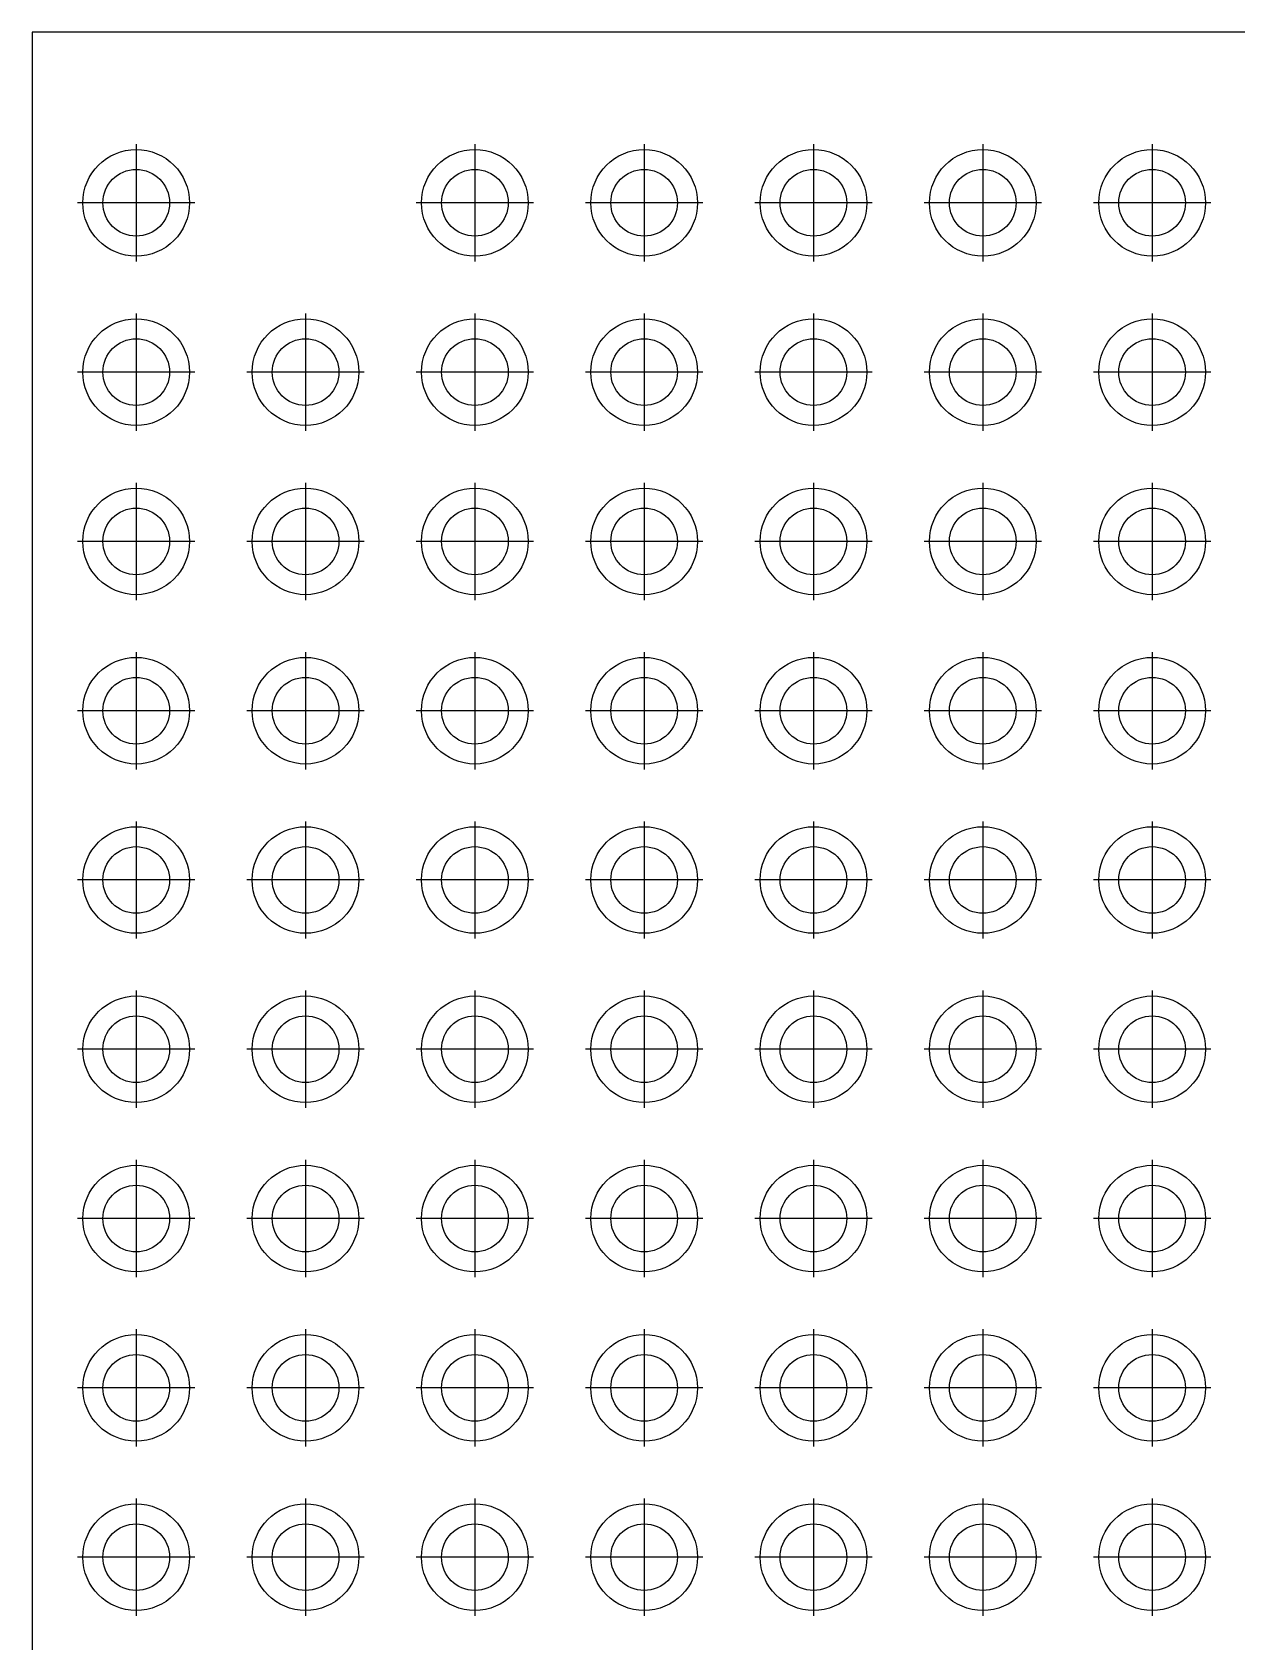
# Model space of a CAD drawing. Header units: millimetres. Extents: x -1068 to -853, y -1009 to -817.
# Drawn here: x -1029.5 to -1011.43, y -889.23 to -865.08 of the extents above; entities that cross this region are included whole.
import ezdxf

# ---------------------------------------------------------------- set-up
doc = ezdxf.new("R2010")
doc.units = ezdxf.units.MM
doc.linetypes.add('DOT_CENTER', pattern=[14, 12, -1, 0, -1])
doc.layers.add('1', color=7, linetype='Continuous')

# ---------------------------------------------------------------- blocks, each defined once
blk = doc.blocks.new('RPI_BC_INT_PCB_00910062__56', base_point=(-1029.5, -950.085))
at = {"color": 7, "linetype": 'Continuous'}
for p, q in [((-970.5, -865.085), (-1029.5, -865.085)), ((-1029.5, -865.085), (-1029.5, -950.085))]:
    blk.add_line(p, q, dxfattribs=at)
for centre, radius in [((-1027.94, -867.645), 0.8), ((-1022.86, -867.645), 0.8), ((-1020.32, -867.645), 0.8), ((-1017.78, -867.645), 0.8), ((-1015.24, -867.645), 0.8), ((-1012.7, -867.645), 0.8), ((-1027.94, -867.645), 0.5), ((-1022.86, -867.645), 0.5), ((-1020.32, -867.645), 0.5), ((-1017.78, -867.645), 0.5), ((-1015.24, -867.645), 0.5), ((-1012.7, -867.645), 0.5), ((-1027.94, -870.185), 0.8), ((-1025.4, -870.185), 0.8), ((-1022.86, -870.185), 0.8), ((-1020.32, -870.185), 0.8), ((-1017.78, -870.185), 0.8), ((-1015.24, -870.185), 0.8), ((-1012.7, -870.185), 0.8), ((-1027.94, -870.185), 0.5), ((-1025.4, -870.185), 0.5), ((-1022.86, -870.185), 0.5), ((-1020.32, -870.185), 0.5), ((-1017.78, -870.185), 0.5), ((-1015.24, -870.185), 0.5), ((-1012.7, -870.185), 0.5), ((-1027.94, -872.725), 0.8), ((-1025.4, -872.725), 0.8), ((-1022.86, -872.725), 0.8), ((-1020.32, -872.725), 0.8), ((-1017.78, -872.725), 0.8), ((-1015.24, -872.725), 0.8), ((-1012.7, -872.725), 0.8), ((-1027.94, -872.725), 0.5), ((-1025.4, -872.725), 0.5), ((-1022.86, -872.725), 0.5), ((-1020.32, -872.725), 0.5), ((-1017.78, -872.725), 0.5), ((-1015.24, -872.725), 0.5), ((-1012.7, -872.725), 0.5), ((-1027.94, -875.265), 0.8), ((-1025.4, -875.265), 0.8), ((-1022.86, -875.265), 0.8), ((-1020.32, -875.265), 0.8), ((-1017.78, -875.265), 0.8), ((-1015.24, -875.265), 0.8), ((-1012.7, -875.265), 0.8), ((-1027.94, -875.265), 0.5), ((-1025.4, -875.265), 0.5), ((-1022.86, -875.265), 0.5), ((-1020.32, -875.265), 0.5), ((-1017.78, -875.265), 0.5), ((-1015.24, -875.265), 0.5), ((-1012.7, -875.265), 0.5), ((-1027.94, -877.805), 0.8), ((-1025.4, -877.805), 0.8), ((-1022.86, -877.805), 0.8), ((-1020.32, -877.805), 0.8), ((-1017.78, -877.805), 0.8), ((-1015.24, -877.805), 0.8), ((-1012.7, -877.805), 0.8), ((-1027.94, -877.805), 0.5), ((-1025.4, -877.805), 0.5), ((-1022.86, -877.805), 0.5), ((-1020.32, -877.805), 0.5), ((-1017.78, -877.805), 0.5), ((-1015.24, -877.805), 0.5), ((-1012.7, -877.805), 0.5), ((-1027.94, -880.345), 0.8), ((-1025.4, -880.345), 0.8), ((-1022.86, -880.345), 0.8), ((-1020.32, -880.345), 0.8), ((-1017.78, -880.345), 0.8), ((-1015.24, -880.345), 0.8), ((-1012.7, -880.345), 0.8), ((-1027.94, -880.345), 0.5), ((-1025.4, -880.345), 0.5), ((-1022.86, -880.345), 0.5), ((-1020.32, -880.345), 0.5), ((-1017.78, -880.345), 0.5), ((-1015.24, -880.345), 0.5), ((-1012.7, -880.345), 0.5), ((-1027.94, -882.885), 0.8), ((-1025.4, -882.885), 0.8), ((-1022.86, -882.885), 0.8), ((-1020.32, -882.885), 0.8), ((-1017.78, -882.885), 0.8), ((-1015.24, -882.885), 0.8), ((-1012.7, -882.885), 0.8), ((-1027.94, -882.885), 0.5), ((-1025.4, -882.885), 0.5), ((-1022.86, -882.885), 0.5), ((-1020.32, -882.885), 0.5), ((-1017.78, -882.885), 0.5), ((-1015.24, -882.885), 0.5), ((-1012.7, -882.885), 0.5), ((-1027.94, -885.425), 0.8), ((-1025.4, -885.425), 0.8), ((-1022.86, -885.425), 0.8), ((-1020.32, -885.425), 0.8), ((-1017.78, -885.425), 0.8), ((-1015.24, -885.425), 0.8), ((-1012.7, -885.425), 0.8), ((-1027.94, -885.425), 0.5), ((-1025.4, -885.425), 0.5), ((-1022.86, -885.425), 0.5), ((-1020.32, -885.425), 0.5), ((-1017.78, -885.425), 0.5), ((-1015.24, -885.425), 0.5), ((-1012.7, -885.425), 0.5), ((-1027.94, -887.965), 0.8), ((-1025.4, -887.965), 0.8), ((-1022.86, -887.965), 0.8), ((-1020.32, -887.965), 0.8), ((-1017.78, -887.965), 0.8), ((-1015.24, -887.965), 0.8), ((-1012.7, -887.965), 0.8), ((-1027.94, -887.965), 0.5), ((-1025.4, -887.965), 0.5), ((-1022.86, -887.965), 0.5), ((-1020.32, -887.965), 0.5), ((-1017.78, -887.965), 0.5), ((-1015.24, -887.965), 0.5), ((-1012.7, -887.965), 0.5)]:
    blk.add_circle(centre, radius, dxfattribs=at)
at = {"layer": '1', "color": 2, "linetype": 'DOT_CENTER'}
for p, q in [((-1027.94, -866.765), (-1027.94, -868.525)), ((-1022.86, -866.765), (-1022.86, -868.525)), ((-1020.32, -866.765), (-1020.32, -868.525)), ((-1017.78, -866.765), (-1017.78, -868.525)), ((-1015.24, -866.765), (-1015.24, -868.525)), ((-1012.7, -866.765), (-1012.7, -868.525)), ((-1027.06, -867.645), (-1028.82, -867.645)), ((-1021.98, -867.645), (-1023.74, -867.645)), ((-1019.44, -867.645), (-1021.2, -867.645)), ((-1016.9, -867.645), (-1018.66, -867.645)), ((-1014.36, -867.645), (-1016.12, -867.645)), ((-1011.82, -867.645), (-1013.58, -867.645)), ((-1027.94, -869.305), (-1027.94, -871.065)), ((-1025.4, -869.305), (-1025.4, -871.065)), ((-1022.86, -869.305), (-1022.86, -871.065)), ((-1020.32, -869.305), (-1020.32, -871.065)), ((-1017.78, -869.305), (-1017.78, -871.065)), ((-1015.24, -869.305), (-1015.24, -871.065)), ((-1012.7, -869.305), (-1012.7, -871.065)), ((-1027.06, -870.185), (-1028.82, -870.185)), ((-1024.52, -870.185), (-1026.28, -870.185)), ((-1021.98, -870.185), (-1023.74, -870.185)), ((-1019.44, -870.185), (-1021.2, -870.185)), ((-1016.9, -870.185), (-1018.66, -870.185)), ((-1014.36, -870.185), (-1016.12, -870.185)), ((-1011.82, -870.185), (-1013.58, -870.185)), ((-1027.94, -871.845), (-1027.94, -873.605)), ((-1025.4, -871.845), (-1025.4, -873.605)), ((-1022.86, -871.845), (-1022.86, -873.605)), ((-1020.32, -871.845), (-1020.32, -873.605)), ((-1017.78, -871.845), (-1017.78, -873.605)), ((-1015.24, -871.845), (-1015.24, -873.605)), ((-1012.7, -871.845), (-1012.7, -873.605)), ((-1027.06, -872.725), (-1028.82, -872.725)), ((-1024.52, -872.725), (-1026.28, -872.725)), ((-1021.98, -872.725), (-1023.74, -872.725)), ((-1019.44, -872.725), (-1021.2, -872.725)), ((-1016.9, -872.725), (-1018.66, -872.725)), ((-1014.36, -872.725), (-1016.12, -872.725)), ((-1011.82, -872.725), (-1013.58, -872.725)), ((-1027.94, -874.385), (-1027.94, -876.145)), ((-1025.4, -874.385), (-1025.4, -876.145)), ((-1022.86, -874.385), (-1022.86, -876.145)), ((-1020.32, -874.385), (-1020.32, -876.145)), ((-1017.78, -874.385), (-1017.78, -876.145)), ((-1015.24, -874.385), (-1015.24, -876.145)), ((-1012.7, -874.385), (-1012.7, -876.145)), ((-1027.06, -875.265), (-1028.82, -875.265)), ((-1024.52, -875.265), (-1026.28, -875.265)), ((-1021.98, -875.265), (-1023.74, -875.265)), ((-1019.44, -875.265), (-1021.2, -875.265)), ((-1016.9, -875.265), (-1018.66, -875.265)), ((-1014.36, -875.265), (-1016.12, -875.265)), ((-1011.82, -875.265), (-1013.58, -875.265)), ((-1027.94, -876.925), (-1027.94, -878.685)), ((-1025.4, -876.925), (-1025.4, -878.685)), ((-1022.86, -876.925), (-1022.86, -878.685)), ((-1020.32, -876.925), (-1020.32, -878.685)), ((-1017.78, -876.925), (-1017.78, -878.685)), ((-1015.24, -876.925), (-1015.24, -878.685)), ((-1012.7, -876.925), (-1012.7, -878.685)), ((-1027.06, -877.805), (-1028.82, -877.805)), ((-1024.52, -877.805), (-1026.28, -877.805)), ((-1021.98, -877.805), (-1023.74, -877.805)), ((-1019.44, -877.805), (-1021.2, -877.805)), ((-1016.9, -877.805), (-1018.66, -877.805)), ((-1014.36, -877.805), (-1016.12, -877.805)), ((-1011.82, -877.805), (-1013.58, -877.805)), ((-1027.94, -879.465), (-1027.94, -881.225)), ((-1025.4, -879.465), (-1025.4, -881.225)), ((-1022.86, -879.465), (-1022.86, -881.225)), ((-1020.32, -879.465), (-1020.32, -881.225)), ((-1017.78, -879.465), (-1017.78, -881.225)), ((-1015.24, -879.465), (-1015.24, -881.225)), ((-1012.7, -879.465), (-1012.7, -881.225)), ((-1027.06, -880.345), (-1028.82, -880.345)), ((-1024.52, -880.345), (-1026.28, -880.345)), ((-1021.98, -880.345), (-1023.74, -880.345)), ((-1019.44, -880.345), (-1021.2, -880.345)), ((-1016.9, -880.345), (-1018.66, -880.345)), ((-1014.36, -880.345), (-1016.12, -880.345)), ((-1011.82, -880.345), (-1013.58, -880.345)), ((-1027.94, -882.005), (-1027.94, -883.765)), ((-1025.4, -882.005), (-1025.4, -883.765)), ((-1022.86, -882.005), (-1022.86, -883.765)), ((-1020.32, -882.005), (-1020.32, -883.765)), ((-1017.78, -882.005), (-1017.78, -883.765)), ((-1015.24, -882.005), (-1015.24, -883.765)), ((-1012.7, -882.005), (-1012.7, -883.765)), ((-1027.06, -882.885), (-1028.82, -882.885)), ((-1024.52, -882.885), (-1026.28, -882.885)), ((-1021.98, -882.885), (-1023.74, -882.885)), ((-1019.44, -882.885), (-1021.2, -882.885)), ((-1016.9, -882.885), (-1018.66, -882.885)), ((-1014.36, -882.885), (-1016.12, -882.885)), ((-1011.82, -882.885), (-1013.58, -882.885)), ((-1027.94, -884.545), (-1027.94, -886.305)), ((-1025.4, -884.545), (-1025.4, -886.305)), ((-1022.86, -884.545), (-1022.86, -886.305)), ((-1020.32, -884.545), (-1020.32, -886.305)), ((-1017.78, -884.545), (-1017.78, -886.305)), ((-1015.24, -884.545), (-1015.24, -886.305)), ((-1012.7, -884.545), (-1012.7, -886.305)), ((-1027.06, -885.425), (-1028.82, -885.425)), ((-1024.52, -885.425), (-1026.28, -885.425)), ((-1021.98, -885.425), (-1023.74, -885.425)), ((-1019.44, -885.425), (-1021.2, -885.425)), ((-1016.9, -885.425), (-1018.66, -885.425)), ((-1014.36, -885.425), (-1016.12, -885.425)), ((-1011.82, -885.425), (-1013.58, -885.425)), ((-1027.94, -887.085), (-1027.94, -888.845)), ((-1025.4, -887.085), (-1025.4, -888.845)), ((-1022.86, -887.085), (-1022.86, -888.845)), ((-1020.32, -887.085), (-1020.32, -888.845)), ((-1017.78, -887.085), (-1017.78, -888.845)), ((-1015.24, -887.085), (-1015.24, -888.845)), ((-1012.7, -887.085), (-1012.7, -888.845)), ((-1027.06, -887.965), (-1028.82, -887.965)), ((-1024.52, -887.965), (-1026.28, -887.965)), ((-1021.98, -887.965), (-1023.74, -887.965)), ((-1019.44, -887.965), (-1021.2, -887.965)), ((-1016.9, -887.965), (-1018.66, -887.965)), ((-1014.36, -887.965), (-1016.12, -887.965)), ((-1011.82, -887.965), (-1013.58, -887.965))]:
    blk.add_line(p, q, dxfattribs=at)
blk = doc.blocks.new('RPI-BC_INT-PCB_SET__57', base_point=(-1029.5, -960.835))
blk.add_blockref('RPI_BC_INT_PCB_00910062__56', (-1029.5, -950.085))
blk = doc.blocks.new('Vordans1', base_point=(-1000, -912.96))
blk.add_blockref('RPI-BC_INT-PCB_SET__57', (-1029.5, -960.835))

msp = doc.modelspace()

# ---------------------------------------------------------------- block references
msp.add_blockref('Vordans1', (-1000, -912.96))

doc.saveas('drawing.dxf')
